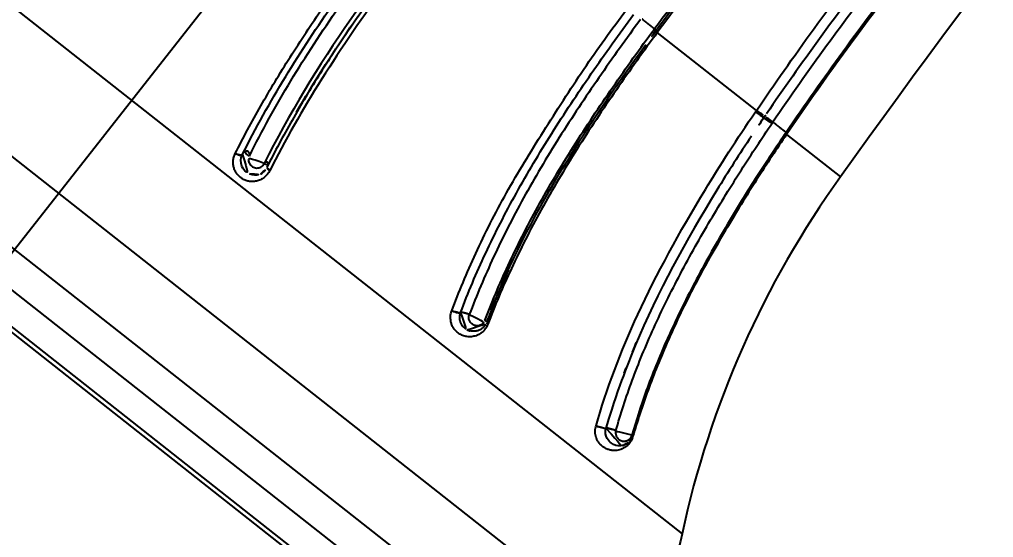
# Model space of a CAD drawing. Header units: millimetres. Extents: x 1145859089 to 1147511753, y -1047484727 to -1047247487.
# Drawn here: x 1146333719.57 to 1146333754.76, y -1047434144.06 to -1047434125.37 of the extents above; entities that cross this region are included whole.
import ezdxf
from ezdxf.xclip import XClip

# ---------------------------------------------------------------- set-up
doc = ezdxf.new("R2010")
doc.units = ezdxf.units.MM
doc.header["$LTSCALE"] = 100
doc.header["$MEASUREMENT"] = 0
doc.header["$XCLIPFRAME"] = 2
doc.linetypes.add('단지배치도$0$CENTER', pattern=[31, 30, -0.5, 0, -0.5])
doc.layers.get('0').update_dxf_attribs({"linetype": 'CONTINUOUS'})
for name, color, linetype in [('XREF', 135, 'CONTINUOUS'), ('단지배치도$0$S240910', 33, 'CONTINUOUS'), ('단지배치도$0$W240910', 135, 'CONTINUOUS')]:
    doc.layers.add(name, color=color, linetype=linetype)
doc.styles.add('단지배치도$0$WS1', font='romans.shx', dxfattribs={"width": 0.8, "bigfont": 'whgtxt.shx'})

# ---------------------------------------------------------------- blocks, each defined once
blk = doc.blocks.new('단지배치도$0$zw$9902')
at = {"layer": '단지배치도$0$W240910', "linetype": '단지배치도$0$CENTER', "ltscale": 20}
blk.add_line((65032.429, -62781.318), (65324.196, -62410.297), dxfattribs=at)
at = {"layer": '단지배치도$0$W240910', "linetype": 'ByBlock', "ltscale": 20}
for p, q in [((65030.107, -62743.346), (65069.878, -62774.622)), ((65026.761, -62746.144), (65067.947, -62778.532)), ((65025.895, -62748.744), (65065.625, -62779.987)), ((65026.094, -62750.444), (65063.926, -62780.195)), ((65027.715, -62753.052), (65061.009, -62779.234)), ((65057.635, -62776.767), (65030.909, -62755.75)), ((65068.868, -62756.42), (65068.883, -62756.4)), ((65068.882, -62756.399), (65068.886, -62756.402)), ((65068.947, -62756.454), (65068.932, -62756.474)), ((65068.932, -62756.475), (65068.932, -62756.474)), ((65068.932, -62756.475), (65068.932, -62756.475)), ((65072.563, -62759.348), (65068.984, -62756.534)), ((65072.531, -62759.397), (65072.564, -62759.349)), ((65072.831, -62759.604), (65072.863, -62759.558)), ((65073.16, -62759.764), (65073.129, -62759.809)), ((65073.16, -62759.763), (65073.176, -62759.776)), ((65073.679, -62760.174), (65073.656, -62760.208)), ((65073.656, -62760.207), (65075.602, -62761.738))]:
    blk.add_line(p, q, dxfattribs=at)
for centre, radius, start, end in [((65489.718, -63059.674), 510.155, 137.88943, 144.26686), ((65221.734, -62561.721), 247.514, 231.73217, 231.73689), ((65221.249, -62562.369), 246.706, 231.73204, 231.73677), ((65220.828, -62562.741), 246.152, 231.76015, 231.76489), ((65220.511, -62563.372), 245.461, 231.73191, 231.73665), ((65220.015, -62563.839), 244.786, 231.76003, 231.76478), ((65219.683, -62564.293), 244.224, 231.76, 231.76476), ((65219.215, -62564.92), 243.443, 231.75991, 231.76468), ((65218.778, -62565.314), 242.863, 231.78816, 231.79294), ((65218.453, -62565.953), 242.16, 231.75982, 231.76461), ((65217.981, -62566.393), 241.522, 231.78809, 231.79289), ((65217.662, -62566.831), 240.98, 231.78806, 231.79286), ((65217.222, -62567.422), 240.244, 231.78804, 231.79286), ((65216.563, -62568.292), 239.152, 231.788, 231.79284), ((65216.452, -62568.466), 238.947, 231.78796, 231.79279), ((65216.87, -62567.775), 239.749, 231.81642, 231.82123), ((65215.433, -62569.826), 237.249, 231.78792, 231.79278), ((65212.326, -62573.618), 232.347, 231.81634, 231.82131), ((65215.453, -62569.675), 237.38, 231.81641, 231.82124), ((65224.589, -62558.089), 252.134, 231.81657, 231.82109), ((65211.678, -62574.355), 231.367, 231.84471, 231.84971), ((65191.237, -62600.566), 198.128, 231.81584, 231.82181), ((65219.69, -62564.213), 244.292, 231.84614, 231.85068), ((65465.506, -62251.265), 642.239, 231.850768, 231.85233), ((65192.516, -62598.89), 200.236, 231.84115, 231.84757), ((65178.946, -62616.169), 178.265, 231.8465, 231.85759), ((65362.576, -62382.209), 475.683, 231.86686, 231.8723), ((65065.482, -62760.781), 5.52, 52.0683, 52.1843), ((65067.726, -62757.909), 1.875, 51.9638, 52.2201), ((65067.784, -62757.837), 1.783, 51.8429, 52.0122), ((65066.525, -62759.408), 3.822, 51.7818, 51.8559), ((65066.038, -62760.021), 4.58, 51.5006, 51.5494), ((65067.769, -62757.858), 1.809, 51.6166, 51.7508), ((65066.635, -62759.276), 3.65, 51.7808, 51.8569), ((65068.064, -62757.482), 1.331, 51.3348, 51.5251), ((65066.772, -62759.097), 3.425, 51.6586, 51.7383), ((65068.054, -62757.496), 1.348, 51.1795, 51.3563), ((65066.965, -62758.861), 3.12, 51.6527, 51.7379), ((65068.097, -62757.442), 1.279, 51.0019, 51.1779), ((65067.125, -62758.645), 2.851, 51.3939, 51.4849), ((65068.237, -62757.274), 1.061, 50.9623, 51.1676), ((65067.291, -62758.444), 2.591, 51.3787, 51.4758), ((65068.34, -62757.143), 0.894, 50.6032, 50.8371), ((65067.444, -62758.258), 2.35, 51.3642, 51.4683), ((65068.415, -62757.053), 0.777, 50.3702, 50.626), ((65067.592, -62758.062), 2.104, 51.0674, 51.1796), ((65068.49, -62756.963), 0.66, 50.109, 50.3947), ((65068.561, -62756.878), 0.549, 49.8148, 50.1395), ((65067.74, -62757.882), 1.872, 51.0365, 51.158), ((65068.628, -62756.802), 0.448, 49.6706, 50.0442), ((65067.876, -62757.712), 1.653, 50.8506, 50.9826), ((65068.682, -62756.736), 0.362, 49.0775, 49.508), ((65068.008, -62757.554), 1.447, 50.8048, 50.9493), ((65068.732, -62756.68), 0.288, 48.6356, 49.1422), ((65068.776, -62756.631), 0.221, 48.311, 48.9123), ((65068.127, -62757.4), 1.254, 50.4188, 50.5774), ((65068.812, -62756.59), 0.167, 47.424, 48.1571), ((65068.843, -62756.557), 0.122, 46.8993, 47.8041), ((65068.244, -62757.261), 1.072, 50.3379, 50.5139), ((65068.869, -62756.53), 0.0848, 45.8934, 47.0533), ((65068.349, -62757.137), 0.909, 50.2473, 50.4433), ((65068.888, -62756.511), 0.0573, 44.6359, 46.1548), ((65068.904, -62756.496), 0.0356, 42.8788, 44.9925), ((65068.923, -62756.479), 0.0105, 37.2894, 42.2467), ((65068.915, -62756.486), 0.0206, 40.9027, 43.9808), ((65068.44, -62757.022), 0.763, 49.754, 49.9742), ((65068.927, -62756.476), 0.00471, 31.2832, 40.0254), ((65068.93, -62756.475), 0.00159, 20.0159, 39.2148), ((65068.931, -62756.474), 0.000478, 353.9309, 37.8873), ((65068.526, -62756.922), 0.63, 49.5896, 49.837), ((65068.606, -62756.83), 0.509, 49.4212, 49.7073), ((65068.677, -62756.743), 0.397, 48.7022, 49.039), ((65068.732, -62756.683), 0.316, 48.6689, 49.0561), ((65068.769, -62756.638), 0.257, 47.7311, 48.1595), ((65068.824, -62756.577), 0.175, 47.2134, 47.7797), ((65068.873, -62756.524), 0.103, 46.1331, 46.9798), ((65068.884, -62756.512), 0.0861, 45.2372, 46.1072), ((65068.836, -62756.563), 0.157, 45.2229, 45.6168), ((65068.922, -62756.473), 0.0318, 40.6076, 42.312), ((65068.94, -62756.457), 0.00819, 30.7453, 36.8529), ((65068.942, -62756.456), 0.00597, 21.545, 29.5753), ((65247.547, -62539.142), 281.219, 231.68008, 231.68435), ((65246.147, -62540.735), 279.101, 231.70708, 231.71137), ((65244.985, -62542.242), 277.198, 231.70686, 231.71117), ((65243.687, -62543.922), 275.076, 231.70653, 231.71086), ((65242.447, -62545.529), 273.046, 231.70625, 231.71061), ((65241.245, -62547.087), 271.078, 231.70598, 231.71035), ((65239.917, -62548.594), 269.072, 231.73343, 231.73783), ((65238.836, -62550.209), 267.136, 231.70542, 231.70984), ((65237.508, -62551.718), 265.128, 231.733, 231.73745), ((65236.306, -62553.277), 263.16, 231.73279, 231.73725), ((65235.052, -62554.901), 261.109, 231.73253, 231.73702), ((65233.945, -62556.133), 259.455, 231.76043, 231.76494), ((65232.658, -62558.005), 257.188, 231.73209, 231.73663), ((65231.196, -62559.69), 254.96, 231.76012, 231.76469), ((65230.326, -62560.827), 253.528, 231.75995, 231.76453), ((65230.06, -62561.199), 253.071, 231.75979, 231.76436), ((65227.625, -62564.323), 249.11, 231.75964, 231.76428), ((65223.741, -62569.284), 242.81, 231.75955, 231.76431), ((65226.241, -62565.948), 246.977, 231.78787, 231.79251), ((65234.84, -62555.058), 260.854, 231.78776, 231.79211), ((65221.045, -62572.803), 238.378, 231.7594, 231.76423), ((65198.966, -62600.689), 202.81, 231.78798, 231.79377), ((65227.437, -62564.357), 248.968, 231.81662, 231.82104), ((65477.229, -62247.35), 652.563, 231.785061, 231.786585), ((65198.625, -62601.056), 202.31, 231.81569, 231.82197), ((65183.976, -62619.815), 178.508, 231.79652, 231.80743), ((65365.856, -62388.509), 472.758, 231.81614, 231.82152), ((65103.564, -62781.875), 34.458, 144.2408, 167.8497)]:
    blk.add_arc(centre, radius, start, end, dxfattribs=at)
for points, knots in [([(65107.319, -62714.572), (65106.202, -62715.815), (65103.93, -62718.272), (65100.484, -62721.902), (65097.563, -62724.858), (65095.25, -62727.229), (65093.51, -62729.001), (65091.817, -62730.82), (65090.108, -62732.624), (65088.38, -62734.406), (65086.079, -62736.784), (65083.229, -62739.783), (65079.889, -62743.374), (65076.651, -62746.983), (65073.755, -62750.335), (65071.159, -62753.47), (65069.63, -62755.414), (65068.882, -62756.399)], [0, 0, 0, 0, 0.00501719, 0.0100368, 0.01501446, 0.01750225, 0.0199892, 0.02247745, 0.0249658, 0.0274546, 0.02994354, 0.03491969, 0.03989655, 0.04469579, 0.04949674, 0.0532116, 0.05692622, 0.05692622, 0.05692622, 0.05692622]), ([(65107.36, -62714.603), (65104.257, -62718.066), (65097.691, -62724.928), (65087.643, -62735.122), (65077.839, -62745.539), (65071.693, -62752.744), (65068.947, -62756.454)], [0.124832, 0.124832, 0.124832, 0.124832, 3.005227, 6.010453, 9.015679, 11.897113, 11.897113, 11.897113, 11.897113]), ([(65109.352, -62716.171), (65108.028, -62717.737), (65105.104, -62721.14), (65100.547, -62726.357), (65095.739, -62731.854), (65090.977, -62737.386), (65086.253, -62742.946), (65081.605, -62748.567), (65077.198, -62754.143), (65074.42, -62757.908), (65073.16, -62759.763)], [0, 0, 0, 0, 0.108757, 0.237507, 0.366257, 0.495007, 0.623756, 0.752506, 0.881256, 1, 1, 1, 1]), ([(65109.829, -62716.546), (65107.547, -62719.244), (65103.675, -62723.707), (65098.22, -62729.925), (65094.352, -62734.388), (65090.508, -62738.869), (65086.69, -62743.368), (65082.179, -62748.827), (65077.779, -62754.38), (65074.966, -62758.182), (65073.638, -62760.139)], [0, 0, 0, 0, 0.0106341, 0.0177242, 0.0248147, 0.02835993, 0.03545103, 0.04254223, 0.0496341, 0.0567277, 0.0567277, 0.0567277, 0.0567277]), ([(65109.852, -62716.556), (65108.024, -62718.717), (65106.173, -62720.864), (65101.825, -62725.859), (65099.33, -62728.702), (65094.373, -62734.41), (65091.912, -62737.272), (65087.028, -62743.024), (65084.613, -62745.919), (65077.941, -62754.164), (65075.509, -62757.439), (65073.658, -62760.165)], [0, 0, 0, 0, 0.135049, 0.135049, 0.3150477, 0.3150477, 0.4948189, 0.4948189, 0.674471, 0.674471, 0.9999999, 0.9999999, 0.9999999, 0.9999999]), ([(65095.89, -62732.687), (65094.364, -62734.449), (65091.273, -62738.045), (65086.651, -62743.496), (65082.816, -62748.141), (65079.808, -62751.912), (65077.589, -62754.77), (65075.533, -62757.516), (65074.25, -62759.334), (65073.68, -62760.174)], [227.43525, 227.43525, 227.43525, 227.43525, 298.02339, 371.0962, 444.16901, 480.70542, 517.24182, 553.77823, 584.57929, 584.57929, 584.57929, 584.57929]), ([(65084.229, -62744.84), (65083.261, -62746.009), (65080.757, -62749.065), (65076.938, -62753.899), (65074.173, -62757.639), (65072.929, -62759.466)], [1.479131, 1.479131, 1.479131, 1.479131, 6.879705, 15.539035, 23.391415, 23.391415, 23.391415, 23.391415]), ([(65053.739, -62760.901), (65054.024, -62760.333), (65054.64, -62759.184), (65055.701, -62757.42), (65056.883, -62755.636), (65058.17, -62753.847), (65059.55, -62752.056), (65060.52, -62750.864), (65061.018, -62750.269)], [0, 0, 0, 0, 0.166667, 0.333333, 0.5, 0.666667, 0.833333, 1, 1, 1, 1]), ([(65053.993, -62760.944), (65053.993, -62760.944), (65054.958, -62759.012), (65057.234, -62755.359), (65059.859, -62752.013), (65061.217, -62750.388)], [0.03183, 0.03183, 0.03183, 0.03183, 0.031853, 1.642318, 3.252109, 3.252109, 3.252109, 3.252109]), ([(65054.248, -62760.989), (65055.154, -62759.169), (65057.336, -62755.615), (65060.019, -62752.182), (65061.408, -62750.522)], [0, 0, 0, 0, 0.504988, 1, 1, 1, 1]), ([(65061.866, -62750.918), (65060.468, -62752.587), (65057.822, -62755.973), (65055.668, -62759.491), (65054.787, -62761.259)], [0, 0, 0, 0, 0.504988, 1, 1, 1, 1]), ([(65062.109, -62751.127), (65061.066, -62752.37), (65059.14, -62754.815), (65056.793, -62758.217), (65055.53, -62760.435), (65054.986, -62761.519)], [0, 0, 0, 0, 0.333333, 0.666667, 1, 1, 1, 1]), ([(65060.073, -62753.397), (65059.779, -62753.775), (65059.047, -62754.735), (65057.941, -62756.273), (65056.796, -62757.997), (65055.769, -62759.706), (65055.165, -62760.831), (65054.884, -62761.39)], [0.2254816, 0.2254816, 0.2254816, 0.2254816, 0.3333333, 0.5, 0.6666667, 0.8333333, 1, 1, 1, 1]), ([(65068.984, -62756.534), (65068.972, -62756.523), (65068.952, -62756.504), (65068.934, -62756.483), (65068.931, -62756.476), (65068.932, -62756.475)], [0, 0, 0, 0, 0.3333333, 0.6666667, 0.9904878, 0.9904878, 0.9904878, 0.9904878]), ([(65066.77, -62770.726), (65067.152, -62769.409), (65067.657, -62768.064), (65068.957, -62765.247), (65069.783, -62763.742), (65071.25, -62761.328), (65071.861, -62760.368), (65072.531, -62759.398)], [0, 0, 0, 0, 0.371803, 0.371803, 0.774117, 0.774117, 1, 1, 1, 1]), ([(65072.565, -62759.349), (65072.605, -62759.373), (65072.765, -62759.48), (65072.864, -62759.552), (65072.862, -62759.554)], [2.119604, 2.119604, 2.119604, 2.119604, 6.933955, 11.748502, 11.748502, 11.748502, 11.748502]), ([(65073.16, -62759.763), (65073.12, -62759.737), (65072.96, -62759.63), (65072.862, -62759.559), (65072.864, -62759.558)], [2.232936, 2.232936, 2.232936, 2.232936, 7.27879, 12.328484, 12.328484, 12.328484, 12.328484]), ([(65067.489, -62770.894), (65067.657, -62770.306), (65068.05, -62769.099), (65068.818, -62767.22), (65069.801, -62765.234), (65070.907, -62763.27), (65072.022, -62761.467), (65072.763, -62760.347), (65073.129, -62759.809)], [0, 0, 0, 0, 0.166667, 0.333333, 0.5, 0.666667, 0.833333, 1, 1, 1, 1]), ([(65073.638, -62760.139), (65073.285, -62760.658), (65072.552, -62761.76), (65071.361, -62763.685), (65070.243, -62765.69), (65069.29, -62767.647), (65068.548, -62769.494), (65068.209, -62770.565), (65068.069, -62771.065)], [0, 0, 0, 0, 0.166667, 0.333333, 0.5, 0.666667, 0.833333, 1, 1, 1, 1]), ([(65073.656, -62760.208), (65073.305, -62760.725), (65072.581, -62761.816), (65071.449, -62763.644), (65070.314, -62765.632), (65069.345, -62767.657), (65068.617, -62769.465), (65068.257, -62770.578), (65068.106, -62771.104)], [0, 0, 0, 0, 0.166667, 0.333333, 0.5, 0.666667, 0.833333, 1, 1, 1, 1]), ([(65072.387, -62760.27), (65071.959, -62760.914), (65070.386, -62763.359), (65069, -62765.886), (65068.189, -62767.824)], [4.388092, 4.388092, 4.388092, 4.388092, 7.318533, 15.39882, 15.39882, 15.39882, 15.39882]), ([(65073.658, -62760.165), (65073.301, -62760.691), (65072.573, -62761.786), (65071.443, -62763.603), (65070.373, -62765.504), (65069.661, -62766.952), (65069.314, -62767.74), (65069.247, -62767.882)], [0, 0, 0, 0, 0.1666667, 0.3333333, 0.5, 0.6666667, 0.70406, 0.70406, 0.70406, 0.70406]), ([(65073.638, -62760.139), (65073.643, -62760.144), (65073.651, -62760.152), (65073.658, -62760.161), (65073.659, -62760.164), (65073.658, -62760.165)], [0, 0, 0, 0, 0.333333, 0.666667, 1, 1, 1, 1]), ([(65053.739, -62760.901), (65053.759, -62760.914), (65053.813, -62760.942), (65053.902, -62760.97), (65053.968, -62760.968), (65053.988, -62760.952), (65053.992, -62760.944)], [0, 0, 0, 0, 0.202205, 0.499974, 0.797742, 1, 1, 1, 1]), ([(65053.997, -62760.946), (65053.93, -62761.066), (65053.918, -62761.318), (65054.096, -62761.55), (65054.218, -62761.617), (65054.258, -62761.633)], [0, 0, 0, 0, 0.0004226561, 0.0006966093, 0.0008377334, 0.0008377334, 0.0008377334, 0.0008377334]), ([(65054.248, -62760.989), (65054.28, -62760.916), (65054.18, -62760.704), (65054.027, -62760.88), (65053.997, -62760.946)], [0, 0, 0, 0, 0.0002525592, 0.0004991792, 0.0004991792, 0.0004991792, 0.0004991792]), ([(65054.787, -62761.259), (65054.753, -62761.316), (65054.676, -62761.401), (65054.504, -62761.436), (65054.357, -62761.388), (65054.252, -62761.283), (65054.205, -62761.135), (65054.225, -62761.039), (65054.248, -62760.989)], [0, 0, 0, 0, 0.166667, 0.333333, 0.5, 0.666667, 0.833333, 1, 1, 1, 1]), ([(65054.015, -62761.431), (65054.004, -62761.413), (65053.99, -62761.388), (65053.979, -62761.362), (65053.976, -62761.355)], [1.2156952, 1.2156952, 1.2156952, 1.2156952, 1.3350391, 1.377012, 1.377012, 1.377012, 1.377012]), ([(65054.787, -62761.259), (65054.816, -62761.206), (65054.967, -62761.166), (65054.909, -62761.341), (65054.884, -62761.39)], [0, 0, 0, 0, 0.0001966529, 0.0003869029, 0.0003869029, 0.0003869029, 0.0003869029]), ([(65054.986, -62761.519), (65054.964, -62761.504), (65054.924, -62761.473), (65054.89, -62761.428), (65054.888, -62761.403), (65054.891, -62761.393)], [0, 0, 0, 0, 0.333333, 0.666667, 1, 1, 1, 1]), ([(65065.638, -62761.313), (65065.614, -62761.35), (65065.555, -62761.447), (65065.5, -62761.539), (65065.495, -62761.548)], [0.4023339, 0.4023339, 0.4023339, 0.4023339, 0.41666667, 0.43978409, 0.43978409, 0.43978409, 0.43978409]), ([(65070.2, -62765.875), (65070.274, -62765.73), (65070.835, -62764.658), (65071.645, -62763.272), (65072.419, -62762.047), (65072.631, -62761.718)], [14.753255, 14.753255, 14.753255, 14.753255, 18.212067, 40.272865, 48.440986, 48.440986, 48.440986, 48.440986]), ([(65063.605, -62764.957), (65063.619, -62765.069), (65063.501, -62765.326), (65063.301, -62765.778), (65063.058, -62766.359), (65062.895, -62766.777), (65062.813, -62766.993)], [0.8532055, 0.8532055, 0.8532055, 0.8532055, 0.875, 0.9166667, 0.9583333, 0.9999979, 0.9999979, 0.9999979, 0.9999979]), ([(65061.879, -62766.64), (65061.866, -62766.672), (65061.846, -62766.74), (65061.842, -62766.848), (65061.861, -62766.956), (65061.902, -62767.057), (65061.964, -62767.147), (65062.037, -62767.214), (65062.092, -62767.248), (65062.116, -62767.264)], [0, 0, 0, 0, 0.0714286, 0.1428571, 0.2142857, 0.2857143, 0.3571429, 0.4285714, 0.4797607, 0.4797607, 0.4797607, 0.4797607]), ([(65062.115, -62767.26), (65062.126, -62767.266), (65062.17, -62767.287), (65062.255, -62767.313), (65062.378, -62767.32), (65062.5, -62767.297), (65062.608, -62767.247), (65062.698, -62767.177), (65062.768, -62767.091), (65062.8, -62767.026), (65062.813, -62766.993)], [0.4798282, 0.4798282, 0.4798282, 0.4798282, 0.5, 0.5714286, 0.6428571, 0.7142857, 0.7857143, 0.8571429, 0.9285714, 1, 1, 1, 1]), ([(65068.092, -62768.062), (65068.105, -62768.012), (65068.202, -62767.775), (65068.303, -62767.539), (65068.394, -62767.355)], [9.611629, 9.611629, 9.611629, 9.611629, 9.815078, 10.61949, 10.61949, 10.61949, 10.61949]), ([(65068.189, -62767.824), (65067.995, -62768.309), (65067.495, -62769.583), (65067.252, -62770.39), (65067.131, -62770.811)], [0.7217181, 0.7217181, 0.7217181, 0.7217181, 0.8333333, 1, 1, 1, 1]), ([(65068.096, -62771.068), (65068.373, -62770.115), (65068.751, -62769.049), (65069.192, -62768.009), (65069.247, -62767.882)], [64.116786, 64.116786, 64.116786, 64.116786, 85.159632, 88.085818, 88.085818, 88.085818, 88.085818]), ([(65069.252, -62767.884), (65069.036, -62768.382), (65068.59, -62769.497), (65068.255, -62770.519), (65068.096, -62771.068)], [0.7040608, 0.7040608, 0.7040608, 0.7040608, 0.8333333, 0.997969, 0.997969, 0.997969, 0.997969]), ([(65068.106, -62771.104), (65068.099, -62771.131), (65068.081, -62771.183), (65068.043, -62771.264), (65067.993, -62771.339), (65067.935, -62771.405), (65067.87, -62771.462), (65067.796, -62771.513), (65067.714, -62771.558), (65067.622, -62771.593), (65067.522, -62771.613), (65067.409, -62771.619), (65067.284, -62771.605), (65067.166, -62771.568), (65067.061, -62771.513), (65066.974, -62771.447), (65066.9, -62771.372), (65066.84, -62771.287), (65066.793, -62771.195), (65066.76, -62771.098), (65066.743, -62770.998), (65066.741, -62770.901), (65066.749, -62770.809), (65066.762, -62770.753), (65066.77, -62770.726)], [0, 0, 0, 0, 0.045455, 0.090909, 0.136364, 0.181818, 0.227273, 0.272727, 0.318182, 0.363636, 0.409091, 0.454545, 0.5, 0.545455, 0.590909, 0.636364, 0.681818, 0.727273, 0.772727, 0.818182, 0.863636, 0.909091, 0.954545, 1, 1, 1, 1]), ([(65067.131, -62770.811), (65067.089, -62770.945), (65067.136, -62771.182), (65067.362, -62771.41), (65067.56, -62771.464), (65067.699, -62771.443), (65067.717, -62771.438)], [0, 0, 0, 0, 0.000409303, 0.000702655, 0.001219115, 0.001298733, 0.001298733, 0.001298733, 0.001298733]), ([(65068.069, -62771.065), (65068.064, -62771.081), (65068.051, -62771.112), (65068.028, -62771.155), (65067.996, -62771.193), (65067.959, -62771.223), (65067.918, -62771.248), (65067.872, -62771.266), (65067.82, -62771.281), (65067.761, -62771.279), (65067.7, -62771.27), (65067.645, -62771.248), (65067.599, -62771.22), (65067.56, -62771.185), (65067.528, -62771.144), (65067.503, -62771.1), (65067.485, -62771.053), (65067.477, -62771.004), (65067.477, -62770.952), (65067.483, -62770.914), (65067.489, -62770.894)], [0, 0, 0, 0, 0.055556, 0.111111, 0.166667, 0.222222, 0.277778, 0.333333, 0.388889, 0.444444, 0.5, 0.555556, 0.611111, 0.666667, 0.722222, 0.777778, 0.833333, 0.888889, 0.944444, 1, 1, 1, 1]), ([(65068.086, -62771.101), (65068.085, -62771.105), (65068.075, -62771.136), (65068.052, -62771.189), (65068.018, -62771.242), (65067.996, -62771.269), (65067.986, -62771.274)], [4.5419047, 4.5419047, 4.5419047, 4.5419047, 4.5698004, 4.7606577, 4.951515, 5.0798149, 5.0798149, 5.0798149, 5.0798149]), ([(65067.717, -62771.438), (65067.729, -62771.435), (65067.746, -62771.428), (65067.761, -62771.419), (65067.766, -62771.416)], [0.54091182, 0.54091182, 0.54091182, 0.54091182, 0.61043366, 0.63989499, 0.63989499, 0.63989499, 0.63989499]), ([(65067.902, -62771.356), (65067.901, -62771.357), (65067.897, -62771.359), (65067.855, -62771.388), (65067.812, -62771.405), (65067.772, -62771.414), (65067.767, -62771.415), (65067.766, -62771.416)], [1.0339266, 1.0339266, 1.0339266, 1.0339266, 1.049353, 1.0759269, 1.490302, 1.5326432, 1.5467569, 1.5467569, 1.5467569, 1.5467569])]:
    blk.add_open_spline(points, degree=3, knots=knots, dxfattribs=at)
for points in [[(65107.419, -62714.603), (65106.101, -62716.076), (65103.221, -62719.206), (65098.188, -62724.442), (65092.441, -62730.319), (65086.157, -62736.812), (65080.821, -62742.488), (65076.2, -62747.642), (65072.224, -62752.318), (65069.994, -62755.175), (65068.984, -62756.534)], [(65072.565, -62759.349), (65073.202, -62758.409), (65074.588, -62756.437), (65077.02, -62753.215), (65079.774, -62749.708), (65082.871, -62745.883), (65086.356, -62741.693), (65090.26, -62737.097), (65094.705, -62731.928), (65099.758, -62726.134), (65104.664, -62720.525), (65107.49, -62717.23), (65108.814, -62715.661)], [(65055.951, -62759.408), (65057.137, -62757.363), (65058.544, -62755.354), (65060.067, -62753.393)], [(65061.561, -62766.57), (65061.812, -62765.902), (65062.389, -62764.529), (65063.492, -62762.321), (65064.86, -62760.11), (65066.312, -62757.838), (65067.346, -62756.404), (65067.876, -62755.699)], [(65061.879, -62766.64), (65062.146, -62765.931), (65062.749, -62764.504), (65063.869, -62762.317), (65065.146, -62760.174), (65066.584, -62758.013), (65067.604, -62756.588), (65068.129, -62755.88)], [(65068.381, -62756.06), (65067.868, -62756.75), (65066.866, -62758.153), (65065.419, -62760.32), (65064.116, -62762.514), (65063.04, -62764.632), (65062.454, -62766.023), (65062.194, -62766.709)], [(65062.759, -62766.925), (65063, -62766.287), (65063.551, -62764.966), (65064.633, -62762.826), (65065.931, -62760.643), (65067.371, -62758.488), (65068.362, -62757.101), (65068.866, -62756.42)], [(65068.932, -62756.475), (65068.808, -62756.642), (65068.688, -62756.804), (65068.573, -62756.962)], [(65068.984, -62756.534), (65068.484, -62757.208), (65067.501, -62758.585), (65066.058, -62760.747), (65064.757, -62762.934), (65063.672, -62765.07), (65063.109, -62766.407), (65062.862, -62767.055)], [(65062.985, -62766.547), (65064.319, -62763.171), (65066.349, -62760.014), (65068.573, -62756.962)], [(65072.832, -62759.605), (65072.678, -62759.829), (65072.53, -62760.051), (65072.387, -62760.27)], [(65072.531, -62759.398), (65072.545, -62759.406), (65072.586, -62759.432), (65072.672, -62759.49), (65072.761, -62759.551), (65072.818, -62759.592), (65072.83, -62759.602), (65072.829, -62759.603)], [(65073.129, -62759.809), (65073.114, -62759.8), (65073.074, -62759.774), (65072.987, -62759.716), (65072.899, -62759.655), (65072.843, -62759.614), (65072.831, -62759.605), (65072.832, -62759.605)], [(65072.864, -62759.558), (65072.884, -62759.527), (65072.905, -62759.496), (65072.925, -62759.464)], [(65072.698, -62759.792), (65072.699, -62759.791), (65072.7, -62759.79), (65072.703, -62759.791)], [(65073.634, -62760.201), (65073.133, -62760.94), (65072.642, -62761.689), (65072.178, -62762.451)], [(65073.635, -62760.199), (65073.636, -62760.197), (65073.643, -62760.2), (65073.656, -62760.208)], [(65073.68, -62760.174), (65073.666, -62760.167), (65073.659, -62760.164), (65073.658, -62760.165)], [(65054.986, -62761.519), (65054.964, -62761.561), (65054.912, -62761.64), (65054.81, -62761.748), (65054.685, -62761.833), (65054.545, -62761.89), (65054.399, -62761.916), (65054.255, -62761.91), (65054.122, -62761.876), (65054.002, -62761.819), (65053.897, -62761.743), (65053.81, -62761.652), (65053.741, -62761.547), (65053.691, -62761.429), (65053.664, -62761.301), (65053.661, -62761.165), (65053.685, -62761.028), (65053.718, -62760.943), (65053.739, -62760.901)], [(65054.259, -62761.634), (65054.506, -62761.749), (65054.824, -62761.62), (65054.905, -62761.355)], [(65054.826, -62761.494), (65054.713, -62761.642), (65054.529, -62761.71), (65054.344, -62761.663)], [(65071.474, -62761.666), (65071.478, -62761.659), (65071.483, -62761.653), (65071.487, -62761.646)], [(65062.862, -62767.055), (65062.849, -62767.092), (65062.814, -62767.165), (65062.739, -62767.271), (65062.639, -62767.368), (65062.512, -62767.448), (65062.362, -62767.502), (65062.192, -62767.521), (65062.025, -62767.497), (65061.877, -62767.438), (65061.754, -62767.353), (65061.657, -62767.252), (65061.588, -62767.143), (65061.543, -62767.029), (65061.517, -62766.909), (65061.512, -62766.789), (65061.526, -62766.673), (65061.547, -62766.603), (65061.561, -62766.57)], [(65061.561, -62766.57), (65061.586, -62766.586), (65061.652, -62766.62), (65061.758, -62766.654), (65061.844, -62766.662), (65061.873, -62766.65), (65061.876, -62766.639)], [(65062.194, -62766.709), (65062.169, -62766.693), (65062.108, -62766.661), (65062, -62766.627), (65061.915, -62766.619), (65061.883, -62766.63), (65061.879, -62766.64)], [(65062.194, -62766.709), (65062.181, -62766.747), (65062.168, -62766.82), (65062.191, -62766.931), (65062.254, -62767.027), (65062.349, -62767.095), (65062.467, -62767.124), (65062.593, -62767.104), (65062.699, -62767.033), (65062.743, -62766.965), (65062.759, -62766.925)], [(65062.759, -62766.925), (65062.798, -62766.951), (65062.819, -62766.977), (65062.813, -62766.993)], [(65062.862, -62767.055), (65062.826, -62767.031), (65062.808, -62767.007), (65062.813, -62766.993)], [(65062.116, -62767.264), (65062.203, -62767.308), (65062.299, -62767.321), (65062.39, -62767.314)], [(65067.788, -62768.82), (65067.844, -62768.67), (65067.901, -62768.521), (65067.966, -62768.375)], [(65066.77, -62770.726), (65066.786, -62770.736), (65066.837, -62770.76), (65066.932, -62770.792), (65067.031, -62770.815), (65067.102, -62770.822), (65067.127, -62770.816), (65067.13, -62770.811)], [(65067.489, -62770.894), (65067.472, -62770.884), (65067.422, -62770.861), (65067.328, -62770.828), (65067.229, -62770.805), (65067.158, -62770.799), (65067.132, -62770.805), (65067.131, -62770.811)], [(65067.977, -62771.29), (65068.027, -62771.239), (65068.067, -62771.166), (65068.088, -62771.088)], [(65067.986, -62771.274), (65067.991, -62771.275), (65067.995, -62771.27), (65068, -62771.264)], [(65068.069, -62771.065), (65068.084, -62771.075), (65068.091, -62771.083), (65068.09, -62771.088)], [(65068.106, -62771.104), (65068.095, -62771.097), (65068.089, -62771.092), (65068.072, -62771.141)], [(65068.088, -62771.088), (65068.09, -62771.088), (65068.09, -62771.088), (65068.09, -62771.088)], [(65067.804, -62771.404), (65067.789, -62771.417), (65067.772, -62771.423), (65067.755, -62771.429)], [(65067.781, -62771.42), (65067.782, -62771.42), (65067.782, -62771.42), (65067.782, -62771.419)], [(65067.902, -62771.356), (65067.928, -62771.338), (65067.953, -62771.315), (65067.977, -62771.29)], [(65069.878, -62774.622), (65069.573, -62776.062), (65068.904, -62777.419), (65067.948, -62778.533)]]:
    blk.add_open_spline(points, degree=3, dxfattribs=at)
at = {"layer": '단지배치도$0$S240910', "style": '단지배치도$0$WS1', "width": 0.8}
blk.add_text('FH:32.00', height=1200, dxfattribs=at).set_placement((60354.833, -63274.832))
blk = doc.blocks.new('단지배치도')
blk.add_blockref('단지배치도$0$zw$9902', (141034.193, 142437.157))

msp = doc.modelspace()

# ---------------------------------------------------------------- block references
at = {"layer": 'XREF'}
ref = msp.add_blockref('단지배치도', (1146127639.433663, -1047513806.462535), dxfattribs=at)
XClip(ref).set_block_clipping_path([(72982.4064819524, 34919.7593965298), (360382.4067475507, 255319.7593436697)])

doc.saveas('drawing.dxf')
